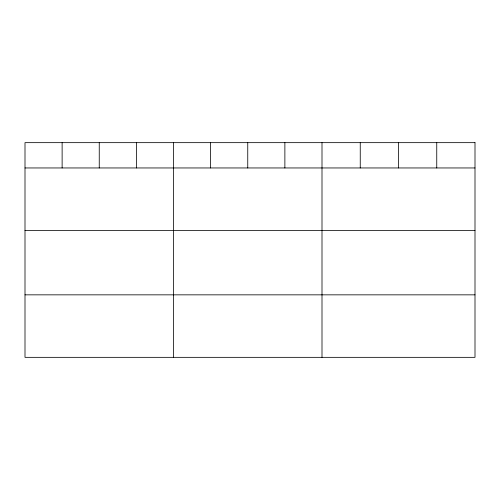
<?xml version="1.0" encoding="UTF-8"?>
<svg xmlns="http://www.w3.org/2000/svg" width="500" height="500" viewBox="0 0 500 500"><rect width="100%" height="100%" fill="white"/><g stroke="black" fill="none" stroke-linecap="round" stroke-linejoin="round"><path stroke-width="0.75" d="M25 167.956L475 167.956M25 230.456L475 230.456M25 294.844L475 294.844M436.75 142.656L436.75 167.956M398.5 142.656L398.5 167.956M360.25 142.656L360.25 167.956M322 142.656L322 357.344M284.875 142.656L284.875 167.956M247.75 142.656L247.75 167.956M210.625 142.656L210.625 167.956M173.5 142.656L173.5 357.344M136.375 142.656L136.375 167.956M99.25 142.656L99.25 167.956M62.125 142.656L62.125 167.956M475 142.656L25 142.656L25 357.344L475 357.344L475 142.656"/></g></svg>
